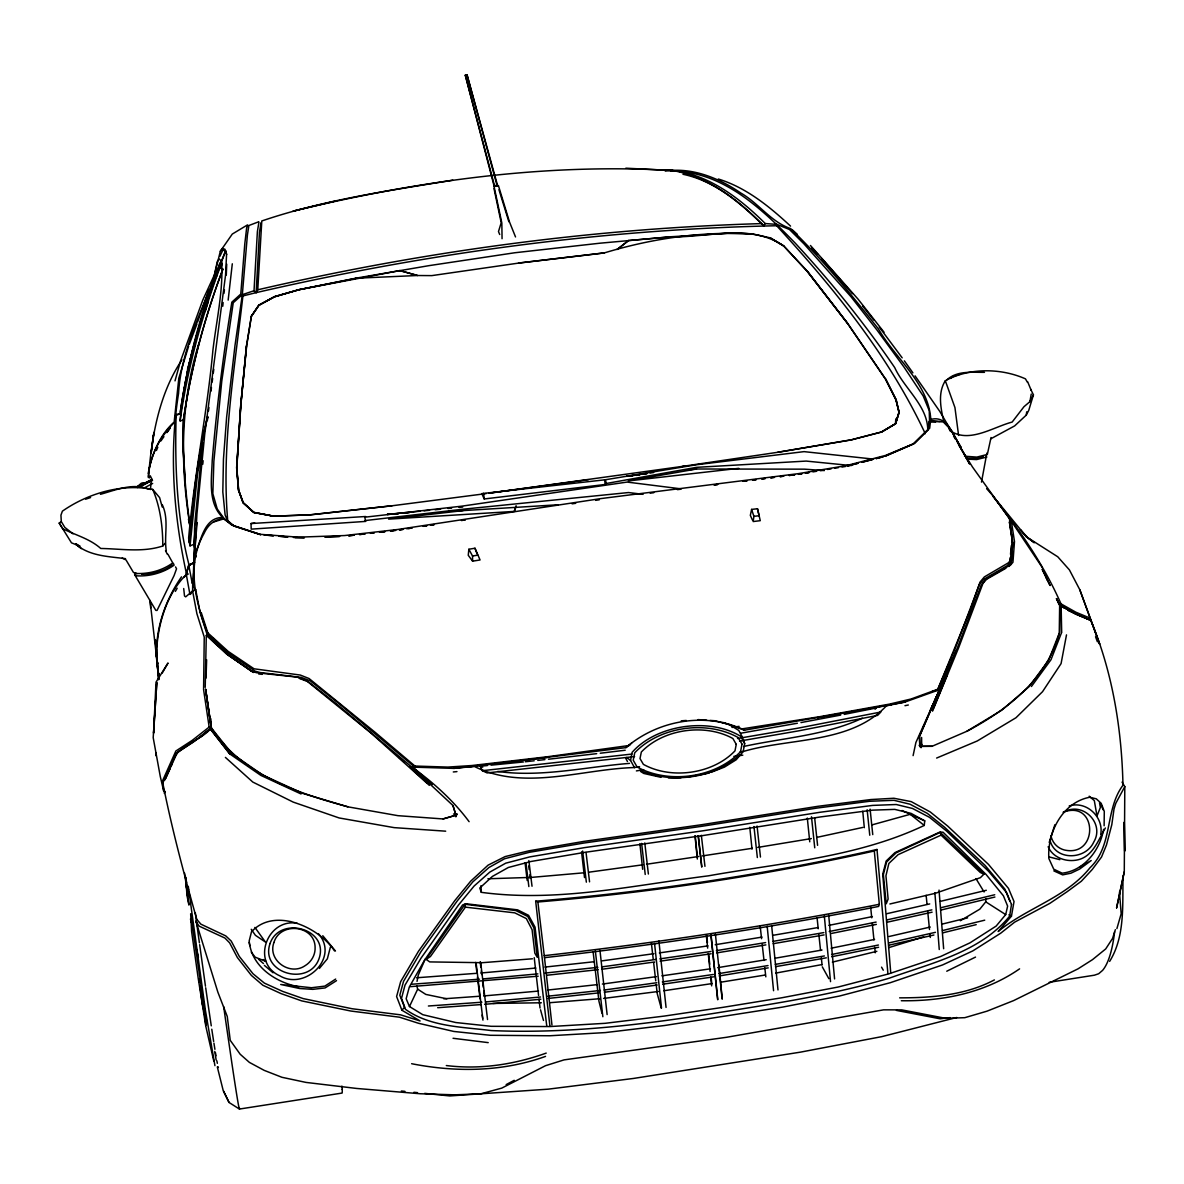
<?xml version="1.0" encoding="UTF-8"?>
<svg xmlns="http://www.w3.org/2000/svg" width="1184" height="1184" viewBox="0 0 1184 1184"><rect width="100%" height="100%" fill="white"/><g stroke="black" fill="none" stroke-linecap="round" stroke-linejoin="round"><path stroke-width="1.5" d="M185.784 877.966L186.968 895.459L188.907 905.109M199.119 342.635C180.294 402.086 180.042 464.853 189.988 525.859C185.34 490.857 182.321 455.322 183.402 419.95C190.92 368.313 204.506 317.667 222.992 268.886C204.477 317.667 191.053 368.328 183.461 419.95L180.101 420.912C185.34 362.274 204.58 305.694 225.641 250.978L222.844 250.076L219.898 256.321M417.345 766.699L411.854 767.158L452.969 805.549L455.914 815.199L443.068 818.943L397.928 815.672L347.889 806.837L302.912 793.458L262.907 775.15L231.916 753.646L211.344 727.908L209.168 727.08L203.589 689.65L204.24 637.066L196.899 613.712L192.607 590.994L192.726 581.492L192.43 583.372M1005.852 568.29L985.488 579.908L981.122 585.148L956.746 649.572L919.465 736.374L919.835 746.29L921.152 747.696L919.258 745.224L919.79 746.349L932.104 746.275L966.766 731.327L1001.753 710.222L1029.133 686.646L1048.698 660.11L1059.251 633.188L1059.65 605.157L1056.483 598.63L1059.813 605.142L1075.412 614.052L1089.324 619.735L1068.323 610.559M1122.047 782.121L1124.8 786.605L1124.282 871.764L1116.601 907.891L1124.282 871.764M884.951 456.299L913.278 443.926L927.768 429.748C927.501 405.712 904.117 388.337 894.704 367.573C864.764 323.691 831.405 282.177 795.308 243.223C764.006 211.092 727.716 175.942 680.815 171.458M205.217 687.342L206.297 635.364L214.26 638.827M225.522 250.904C204.758 303.045 188.078 357.006 180.249 412.698L180.708 408.998C188.374 358.249 201.828 308.402 221.142 260.835L219.188 259.074L217.323 261.383L212.099 285.27L213.697 279.439C199.223 316.306 180.826 353.365 178.562 393.458C168.898 452.954 173.619 514.537 186.362 573.322L187.827 573.84L183.757 577.526M183.505 419.98L182.913 445.894L185.252 480.334M206.031 678.151L206.638 659.784M211.966 638.99L207.511 635.749L228.408 655.092L253.568 672.482L228.29 655.033L207.526 635.808L200.052 612.32L195.671 589.543L192.933 586.45L194.028 556.983L197.166 522.618M239.479 1107.958L239.434 1109.053L341.984 1093.084A174.862 3.493 82 0 0 342.206 1089.384M226.277 275.117L226.721 264.18M192.933 586.45L193.614 573.337M925.281 433.699C888.992 356.192 834.246 288.511 776.674 225.744C601.516 229.37 426.758 253.243 256.144 292.64L254.027 290.731L257.387 231.576L258.956 222.015M227.772 521.404C221.245 446.146 234.388 370.651 242.912 295.941L256.144 292.64L259.444 232.493L260.983 222.725M256.144 292.64L257.772 289.799L261.797 220.964C323.587 199.904 388.633 190.713 452.821 180.146M196.218 556.82L194.842 553.801L196.944 513.915L204.714 434.35L225.537 275.25L226.573 254.456L224.99 249.247L222.429 248.522L220.313 251.26L214.6 274.422L202.878 299.878L180.456 361.268L175.01 380.863M960.357 920.738L979.849 909.134L985.739 901.838L985.917 898.597M193.821 569.918L194.664 525.267L202.582 442.757L197.476 474.429L190.032 545.883L193.88 544.285L194.827 533.481M851.414 439.871L881.606 432.012L895.459 423.754L895.785 418.87M455.988 815.228L455.87 816.827L457.068 813.837L455.988 815.228L452.969 805.549M166.263 550.841C163.91 535.434 169.238 519.524 162.238 504.621M1008.99 566.5L1011.136 564.013L1012.66 543.308L1009.434 522.055L1011.358 521.182L1042.112 567.299M156.392 656.484C156.954 627.15 165.36 595.582 186.288 574.462L187.975 574.166M158.686 679.764L159.174 673.415L159.026 676.212C151.33 641.639 161.572 605.498 181.507 576.83M1011.136 564.013L1012.734 543.234L1009.434 522.055M195.612 524.482L195.937 520.871M190.032 545.883L189.277 542.183C192.962 499.988 197.343 457.527 207.614 416.354M189.544 542.982C193.347 500.714 197.195 458.06 207.822 416.872L207.407 420.32M222.784 306.212L223.11 302.556M186.894 376.912L187.694 368.372L194.531 344.781M228.157 300.114L232.301 263.795M260.702 534.62L233.825 525.918L227.269 520.176L225.123 514.951L222.814 491.952L223.45 459.185L226.647 416.946L234.965 345.698L242.32 294.683L247.397 235.098L248.862 225.522L258.438 221.882M777.696 452.303L851.222 439.812L881.503 431.982L895.681 423.739L899.13 412.298L895.874 399.778L885.528 378.969L847.566 323.321L807.34 271.24L783.69 245.961L770.133 237.836L751.692 233.751L727.154 233.366L671.461 236.711L599.888 243.208L514.7 252.769L428.919 265.66L356.014 278.166L298.886 289.71L274.481 296.592L258.867 305.132L251.363 316.276L246.45 345.891L240.855 405.165L236.711 467.724L238.443 490.191L243.12 502.8L253.702 512.494L273.563 516.165L309.853 514.907L391.993 505.775M1010.189 557.797L1009.686 563.007L1007.451 565.508L983.771 579.361L979.257 584.704L954.748 649.602L937.314 690.464L904.961 702.053L886.461 705.768C850.882 743.907 789.994 737.795 743.744 751.352L740.178 751.81M1010.514 554.304L1011.328 545.602M246.45 345.891L240.737 405.18L236.608 467.71L238.709 490.146L243.06 502.771L253.938 512.435L273.578 516.194L309.971 514.803L391.845 505.805L486.239 493.58M202.775 464.261L203.13 460.709M639.567 766.655L634.136 767.558C581.966 769.038 523.92 791.326 474.251 766.403L453.842 768.386L414.829 767.188L414.933 766.048L375.165 732.348L309.083 678.536L300.307 675.058L254.042 668.797L228.083 651.318L207.067 632.182C195.286 601.087 186.376 564.294 203.959 533.629C207.762 525.222 214.112 519.288 223.643 518.636L233.707 525.933L260.524 534.694M468.849 549.258L468.257 555.296L472.594 561.157L480.068 559.973L474.962 548.222L468.849 549.258L472.534 555.992L472.594 561.157M924.245 825.44L924.748 820.882L911.058 813.364L894.764 809.382L872.564 810.152L820.482 816.93L703.858 835.416L585.014 852.317L531.009 861.478L508.35 867.487L492.44 876.397L479.786 888.03L481.311 892.336C557.353 902.608 633.203 885.336 708.432 875.834C781.055 862.81 856.742 857.482 924.245 825.44L910.244 814.296L902.104 810.522M957.382 442.239L969.666 464.039L951.063 430.014L943.322 421.978L930.535 420.868L929.692 428.223L914.566 443.364L885.499 455.426L846.22 465.652L798.342 473.644L601.132 498.553L397.854 529.47L344.603 535.553L298.294 537.166L260.036 534.31L231.605 524.941L223.643 518.636M208.473 411.085L208.932 407.474M210.989 391.164L211.462 387.523M212.158 382.062L212.632 378.421M213.327 372.96L213.786 369.319M148.503 476.619C151.759 436.452 159.026 393.991 181.951 359.847M223.939 293.425L224.442 289.754M990.771 438.82L1014.629 425.914L1026.247 415.125L1026.72 411.825M206.667 1020.268L205.912 1025.492L203.737 1007.51M751.603 509.401L753.912 516.342L753.142 521.552L760.276 520.679L757.494 508.75L751.603 509.401L750.33 515.38L752.432 520.013M1124.8 786.605L1115.802 803.3L1114.026 808.953L1111.791 824.774L1106.463 845.021L1101.52 857.038L1092.358 869.352L1081.377 881.207L1067.184 891.67L1049.868 903.348L1014.658 922.144L1000.761 933.155L972.804 950.9L942.538 964.96L890.19 982.735L839.338 996.084L782.535 1007.11L664.757 1025.492L605.394 1032.581L549.805 1035.763L490.265 1035.29L453.812 1031.456L418.529 1023.287L399.467 1017.189L350.923 1011.047L301.787 1000.909L281.156 993.642L262.863 985.251L251.393 975.438L237.407 957.59L229.637 942.864L224.901 938.039L199.178 926.14L195.982 921.581L196.825 919.45C184.053 874.399 171.902 828.963 162.8 783.038L176.505 753.172L200.584 736.833L211.344 727.908L210.826 718.718M1103.577 829.318C1100.217 849.994 1083.982 870.876 1062.122 873.17L1053.745 869.174L1048.861 858.533C1046.996 832.707 1062.581 802.352 1089.68 797.261L1096.295 798.83L1101.209 803.344L1104.287 811.395L1104.124 825.766M751.751 233.884C701.786 231.206 652.147 238.443 604.358 252.902L518.548 263.1L431.775 275.62L417.582 275.517L399.792 270.588L298.93 289.71L274.54 296.799L258.882 305.265L251.348 316.32L246.672 345.876L240.737 405.18L236.83 467.65L238.546 490.161L243.282 502.726L253.909 512.406L273.652 516.15M180.101 420.912C187.694 366.744 202.612 313.893 221.734 262.715C223.154 291.96 216.317 321.278 212.898 350.301C207.111 413.246 194.191 475.169 188.626 538.143L189.277 542.183M150.368 489.569L151.626 478.588L150.264 475.82L149.362 477.981M930.535 420.868L929.248 421.948L927.886 429.733L913.53 443.956L884.803 456.328M1056.468 598.63L1059.65 605.157L1076.937 614.407L1090.775 620.312C1112.62 672.423 1121.707 728.959 1122.98 785.214C1104.554 809.915 1113.345 845.613 1089.99 867.768C1066 897.724 1026.883 907.743 998.156 931.527L1011.447 916.194L1014.022 901.542L1008.472 888.385L988.448 864.364L947.674 826.062L930.284 811.987L911.206 801.612L893.861 798.253L870.921 799.54L817.907 806.304L701.801 824.686L583.579 841.439L528.804 850.837L505.154 856.565L488.074 865.164L470.64 881.222L454.848 900.55L418.44 951.329L400.666 981.64L396.596 996.528L401.924 1010.248L420.098 1020.963L400.651 1014.851L352.077 1008.738L303.163 998.586L282.68 991.408L264.417 983.134L252.991 973.736L239.301 956.42L231.22 941.073L225.789 935.922L200.91 924.186L196.825 919.45M950.234 430.68C968.852 443.793 993.258 427.01 1012.157 422.066L1023.968 406.719L1029.902 401.657L1031.249 394.05M743.33 739.364L744.677 743.626L743.167 751.662L736.182 759.773L724.475 767.099L710.859 772.397M937.314 690.464L970.51 609.331L979.967 582.188L984.348 576.919L1008.235 562.903L1010.322 560.594L1012.409 539.608L1009.375 518.474L972.464 466.97L958.833 445.14M1066.503 634.876L1061.071 663.617L1042.542 691.678L1015.976 717.741L977.259 740.977L936.633 758.056M213.83 1061.204L205.779 1026.143L198.202 978.265L191.616 931.616L190.654 913.752L206.12 1020.771L202.124 1003.114M417.034 981.358L418.233 975.172L425.145 959.188M634.55 767.72L630.554 760.468L632.123 752.328C656.469 724.638 709.334 717.119 740.696 736.33L744.677 743.626M216.672 275.872L217.308 272.69M776.674 225.744L776.941 224.398L765.249 223.554C737.306 195.686 701.89 169.268 660.583 169.889M214.926 1065.659L205.468 1010.662L188.996 891.7M216.613 275.99L217.279 272.734M913.101 755.629L915.883 742.516L939.637 689.665L932.444 691.204M981.492 482.11L986.39 455.633M991.038 437.518L987.338 454.434L976.874 457.098L964.516 456.21M148.192 473.482C151.715 454.523 159.633 435.031 174.166 422.022L178.828 378.184L188.626 346.172M546.786 1026.306L535.05 927.161L528.567 915.321L517.6 909.86L465.919 903.732L462.589 904.976L424.612 960.091L409.294 987.071L406.156 998.719L409.472 1006.548L422.792 1014.688L455.781 1022.532L491.094 1026.306L549.968 1026.558L605.142 1023.316L664.283 1016.079L723.202 1007.303L781.484 997.831L838.168 987.027L888.696 973.884L940.555 956.539L969.948 942.864L996.144 926.08L1005.704 914.596L1007.628 906.1L1003.41 895.8L985.917 874.28L943.1 832.263L939.992 831.997L894.971 852.598L886.209 860.975L882.731 874.192L890.738 972.819M927.768 429.748L929.544 421.948L929.248 410.685L923.209 396.018L904.073 367.188L876.989 330.04L851.118 296.888L803.951 243.845L789.462 229.489L776.941 224.398M247.93 225.286L246.672 227.683L244.777 243.993L240.766 294.061L231.842 302.157C223.243 354.712 216.642 407.622 212.217 460.709C211.581 480.023 207.407 504.695 224.19 518.725L233.825 525.918M216.835 274.126L219.765 266.666M217.619 271.092L219.44 264.091L221.156 261.723M330.454 946.904L327.361 958.803L319.399 968.423M190.92 358.441L194.605 345.136L190.787 358.441M186.362 573.322L188.863 564.324C176.52 515.78 174.832 465.223 176.12 415.362L180.131 413.764M216.731 274.037L218.315 268.354L219.884 266.652M216.702 274.096L218.3 268.442L219.884 266.711M190.95 358.412L194.724 345.166M1030.702 389.284L1033.44 394.849L1028.763 410.345L1026.247 415.125M205.113 311.57L207.822 302.793M887.896 973.559L877.004 849.476L874.31 850.985L879.327 904.295L878.676 906.426C768.046 928.093 656.498 945.01 544.492 957.664L537.876 901.986L535.671 901.202L549.924 1026.114M895.459 423.754L899.115 412.328L896.199 399.763L885.38 378.939L847.522 323.336L807.34 271.24M1049.202 842.416L1054.87 824.73M1115.358 929.662L1112.531 938.468L1105.693 948.946L1092.477 959.662L1078.091 968.808L1013.652 1000.584L987.012 1011.166L964.797 1017.678L945.661 1018.329L901.749 1009.878L883.56 1009.848L726.562 1037.288L564.043 1059.887L545.498 1065.704L501.779 1088.111L480.926 1093.794L454.745 1094.83L420.216 1093.75L356.754 1088.466L306.005 1082.413L281.94 1077.292L264.224 1070.38L249.38 1062.388L240.189 1054.248L230.244 1040.336L227.254 1016.449L217.841 992.103L195.982 921.581M516.106 505.76L514.256 511.414L388.618 519.125L463.107 510.6L558.123 504.769M197.536 322.107L208.991 289.621M1105.368 827.986C1097.598 841.114 1092.181 859.066 1073.755 860.457C1063.587 861.33 1052.191 856.491 1048.151 846.708M1116.897 928.611L1121.174 913.752L1119.457 891.937M514.256 511.414L516.046 506.604M189.262 344.455L196.973 323.78M220.372 268.502L222.311 263.381M1061.19 605.675L1061.471 632.863L1050.963 659.769L1031.412 686.498M164.324 793.428L165.109 791.445L163.792 791.519L160.299 776.6L153.195 737.647L156.836 682.413L153.58 733.162L156.007 682.176L168.024 663.01L162.267 673M1059.28 633.248C1046.819 679.172 1007.066 710.03 966.766 731.327M194.842 553.801C201.354 541.044 203.574 517.867 222.148 517.452M947.437 674.421L932.888 709.704M932.518 711.17L958.64 647.752L982.972 583.372L987.338 578.103L1010.796 564.768L1012.942 562.267L1014.496 541.547L1011.358 521.182M956.746 649.572L919.48 736.404L919.79 746.349L932.104 746.29M156.436 450.482L157.812 447.241M930.091 711.184L938.601 691.87M165.582 778.658L170.022 768.756M171.502 765.456C175.114 744.588 199.548 742.546 211.344 727.908L205.646 689.206M929.928 711.229L939.519 689.754M1027.401 382.24L1025.448 378.85C1000.806 367.943 969.237 367.662 945.32 380.73C937.743 392.718 940.629 407.548 943.559 420.557M164.724 780.152L177.437 752.24L193.347 742.072L211.196 727.938L205.602 689.28L211.344 727.908C241.24 774.44 297.11 792.969 347.874 806.792M409.472 1006.548L417.656 989.158L416.842 986.02M1029.902 401.657L1033.44 394.849M175.35 591.378L177.186 588.226M190.742 593.998L192.607 590.994L195.671 589.543M682.976 174.27C715.18 180.989 740.932 203.53 763.784 225.907L765.249 223.554M1109.66 961.364C1125.288 936.159 1122.373 904.546 1123.039 876.027M251.348 316.32L258.882 305.265L274.54 296.799L298.93 289.71L356.029 278.329M220.313 251.26L232.286 234.062L247.293 225.019M160.891 440.951L163.925 436.659M166.944 432.367L169.978 428.075M166.9 432.648L169.934 428.356M426.151 959.38L465.046 904.295L515.884 910.57L527.783 916.49L533.88 927.856L537.255 957.294L534.828 953.135L532.09 929.721L526.318 918.562L514.759 912.849L465.401 907.151L430.428 956.509L426.151 959.38L429.718 961.911L482.302 962.696L532.43 958.788M740.178 754.43C714.87 778.51 671.476 784.119 639.76 770.325M665.26 171.132C691.974 166.988 719.014 178.103 740.725 192.977C758.752 203.248 770.784 221.896 790.601 228.586C822.569 259.533 850.956 293.987 878.41 328.915C895.311 358.486 928.641 383.572 930.787 419.462L929.366 421.193L940.052 421.519M401.924 1010.248L404.528 1007.199L399.807 995.256L403.537 981.358L421.119 951.448L457.246 900.92L472.845 881.843L488.962 867.502L504.562 858.755L529.455 852.288L583.949 843.023L701.49 826.343L816.901 808.08L869.574 801.272L893.994 800.31L910.008 804.217L927.338 813.378L944.58 827.231L985.073 865.4L1004.861 889.095L1009.952 901.394M162.223 507.018L159.618 497.62L152.721 489.406C121.863 483.279 87.823 493.388 62.397 511.162L60.946 515.144L61.287 521.567L59.2 523.106L62.782 528.745C75.628 535.198 89.703 538.661 100.758 548.473C121.375 548.799 142.805 552.632 162.785 545.987L165.183 543.234M993.228 496.777C1019.72 529.722 1043.962 565.02 1060.997 603.855L1059.813 605.142L1057.904 602.005M875.08 709.231L877.418 706.804M192.607 590.994L185.696 596.854L184.512 595.996L183.698 588.522M983.978 874.118L980.322 872.504L941.073 835.134L898.094 854.656L888.873 863.432L885.943 875.775L888.118 899.026L886.254 903.792L883.368 874.606L886.609 861.937L896.096 852.865L940.288 832.382L983.978 874.118L980.382 877.684L935.493 893.254L889.894 903.984M873.644 459.126L804.069 451.637L696.784 464.72L605.364 479.757L481.77 493.624L484.241 498.967L605.231 484.478L606.312 483.486L696.503 467.34L806.186 461.079L851.4 465.578M919.835 746.29L921.966 744.396M137.625 487.571L137.137 486.816L141.281 483.235L143.338 482.687M364.761 517.201L365.56 516.52L251.008 523.55L251.215 529.144L365.708 521.404L364.761 517.201L462.056 506.13L627.106 482.08L679.542 488.666M200.584 736.833L210.19 728.722L229.8 753.942L260.894 775.431L301.062 793.976M209.168 727.08L192.282 740.326L175.854 751.011L162.43 781.1L163.792 791.519M174.048 422.836C159.722 436.926 149.302 457.261 148.296 477.537M468.908 766.951L625.936 747.622L631.634 743.123M254.027 290.731L242.32 294.683L233.248 302.734L221.763 381.263L213.86 461.405L212.854 493.698L217.22 508.928L224.19 518.725L213.431 522.055M628.615 240.5L617.101 249.498L628.541 240.544L671.402 236.785M139.949 487.038L152.026 479.979M625.936 747.622C657.89 720.05 706.034 711.569 744.544 730.173L891.286 704.82M172.272 564.872C163.644 571.724 152.484 574.018 141.695 574.27M950.397 378.421L953.164 376.453M947.037 379.724C957.16 370.518 971.842 372.442 984.466 372.338M194.487 562.326L188.789 565.464L186.288 574.462L189.958 594.501M335.679 979.064L324.816 986.124L311.496 987.737L280.712 984.481L299.656 988.522L312.842 989.35L325.082 987.93L336.508 980.663M862.292 718.214C825.263 735.53 783.112 737.854 743.596 746.482M194.531 562.178L190.313 564.798L188.863 564.324M881.503 431.982L895.489 423.709L898.908 412.313L896.036 399.748L885.632 378.924M194.487 562.119L188.789 565.464L192.222 583.268M1079.32 867.369L1091.204 860.531L1079.601 869.071L1071.002 873.17L1062.655 874.887L1053.79 870.862M1019.587 968.852C984.97 992.858 942.864 1001.353 901.32 1000.732M144.907 487.571L152.662 483.427M506.16 1084.603L514.226 1080.311M136.752 487.157L152.336 479.476M137.137 486.816L152.026 479.505M946.756 971.22L975.527 957.086M142.598 485.188L152.544 480.393M180.131 413.66L176.224 414.548M986.864 457.024L976.548 459.584L968.69 459.2M994.397 979.908C965.241 995.33 932.015 997.846 899.648 997.846M495.8 185.385L493.965 186.066L501.838 223.036L502.06 238.709M937.521 689.325L911.103 698.989L889.495 704.11L819.609 716.705L741.909 728.9M85.633 499.204L90.576 497.561M100.433 494.305C115.825 490.058 132.771 482.613 148.488 489.184M954.733 375.95L959.454 374.44M876.856 951.314L832.367 962.133M888.977 947.57L923.594 936.884M1069.196 805.978C1086.276 800.502 1103.902 816.901 1100.735 834.409M546.224 1053.094C514.241 1064.534 480.186 1069.759 446.324 1065.541M443.082 818.928L455.914 815.199L453.516 813.956M1064.268 811.898C1082.946 801.302 1104.894 823.472 1093.809 841.957C1085.565 860.413 1054.441 860.99 1049.853 839.619M871.616 824.996L910.244 814.296L924.748 820.882M545.528 1056.394C502.549 1071.875 456.106 1072.467 411.632 1063.706M858.193 463.21L847.492 465.978L858.104 463.225M872.475 459.525L861.76 462.293L872.342 459.54M883.175 456.758L876.042 458.608L883.012 456.787M1063.114 812.239C1097.79 799.156 1098.811 857.852 1064.357 849.979A20.202 19.166 -46.2 0 1 1050.933 835.682M956.776 1017.485L881.828 1036.636L800.443 1052.147L633.514 1078.446L548.236 1089.162L449.831 1095.94L424.701 1093.38M935.449 932.326L889.243 942.834M942.494 930.58L984.733 920.175M930.269 927.028L889.08 936.5M942.716 923.964L967.624 917.852M933.91 935.02L889.406 945.084M942.716 932.859L976.208 924.645M929.706 903.925L886.89 913.678M940.318 901.364L986.316 890.279M931.897 909.874L886.934 919.909M940.88 907.714L994.738 894.749M932.104 912.168L887.171 922.218M941.088 910.008L994.915 897.028M335.93 200.94L293.04 211.152C416.931 181.034 545.084 162.904 672.734 170.555C708.876 176.934 738.786 200.259 763.784 225.907M257.772 289.799C422.94 251.437 592.089 228.512 761.638 223.598M983.401 456.698L975.572 458.445L966.203 458.075M877.004 849.476C764.686 874.665 650.386 891.804 535.671 901.202M874.31 850.985C763.576 875.701 650.934 892.588 537.876 901.986M709.157 773.063L686.35 777.311M816.664 837.414L862.84 827.424M904.976 705.679L908.32 704.998M824.375 955.947L775.298 964.383M831.582 954.496L878.424 945.024M817.981 927.56L772.871 935.33M828.859 925.37L872.386 916.594M823.842 932.592L772.915 941.398M829.244 931.512L876.116 922.084M824.094 934.916L773.182 943.692M831.301 933.466L876.352 924.393M822.022 950.027L775.18 958.211M831.094 948.206L874.576 939.43M826.328 957.826L775.505 966.677M831.73 956.731L878.602 947.259M840.655 715.092L800.976 722.58M844.236 714.381L876.352 707.958M879.327 904.295C768.401 926.021 656.543 942.982 544.211 955.666M797.365 723.246L741.036 733.162M775.757 973.085L821.637 964.649M817.641 717.77L904.961 702.053M824.375 470.581L804.498 469.16L696.518 468.997L628.245 480.956L738.772 468.346M851.533 439.871L777.474 452.332L682.176 466.437M801.997 473.718L798.356 474.325L801.76 473.718M805.638 473.112L809.279 472.505M812.905 471.898L816.546 471.291M820.186 470.684L823.827 470.078M827.468 469.471L831.094 468.864M834.735 468.257L838.376 467.65M842.016 467.044L845.642 466.437M805.268 473.141L808.79 472.564M757.716 847.418L811.336 838.568M717.652 967.668L766.196 959.691M719.102 975.971L768.224 967.876M636.385 770.917L643.652 769.718M715.225 944.728L762.052 937.092M716.379 950.634L765.619 942.582M716.631 952.898L765.885 944.891M718.806 973.603L768.016 965.567M720.938 982.172L765.175 975.024M472.534 555.992L477.907 555.133M1049.172 982.306L1094.445 975.187L1098.678 973.736L1102.556 970.406A171.443 41.766 80.4 0 0 1114.618 931.823M408.524 528.538L412.165 527.99L406.734 528.774M731.993 727.435L739.097 726.354M702.304 855.928L752.358 848.277M737.543 738.505L797.764 728.204L880.866 712.013L877.581 715.402L798.475 730.883L739.541 741.095M251.008 523.55L254.752 522.988M572.109 503.836L575.72 503.304M595.626 500.329L599.282 499.811M646.582 864.246L698.723 856.476M663.78 990.756L712.072 983.578M656.883 982.72L604.092 990.046M662.344 981.921L713.345 974.462M634.58 756.576L487.112 772.93L482.362 770.695L480.201 766.24L487.408 765.53M653.953 953.682L601.576 960.934M659.37 952.913L708.017 945.868M656.188 959.41L601.502 966.928M659.828 958.877L710.903 951.492M654.619 961.985L601.783 969.267M660.095 961.186L711.155 953.756M656.513 976.622L602.39 984.067M661.9 975.838L710.459 968.808M657.209 984.999L604.432 992.266M662.67 984.215L713.641 976.83M631.916 754.06L482.362 770.695M588.374 479.698L489.895 493.062L686.631 465.815M632.36 475.731L626.854 476.308L646.494 473.526M650.075 473.023L653.642 472.52M629.755 745.402L547.94 756.68L471.839 765.53L447.878 767.084L414.933 766.048M588.626 872.223L642.986 864.779M733.858 756.354L742.812 755.17M488.933 493.195L492.603 492.722M650.164 493.18L653.805 492.692M677.426 489.643L681.081 489.17M603.618 998.423L658.334 991.482M465.282 75.169L467.073 74.947L497.709 186.036L494.675 186.421L465.282 75.169L494.261 186.702M626.854 476.308L639.582 474.695M643.208 474.236L646.849 473.778M743.3 481.266L746.971 480.793M765.323 478.484L761.652 478.958L765.234 478.469M770.828 477.803L774.499 477.33M789.18 475.48L794.686 474.799M743.241 481.252L746.897 480.793M770.74 477.788L774.41 477.315M789.077 475.465L794.568 474.769M753.912 516.342L759.062 515.721M596.692 753.66L548.518 759.225M600.258 753.231L625.196 750.227M518.562 263.04L604.358 252.902M629.503 763.384C585.843 766.862 541.488 777.577 497.665 771.435M374.011 532.874L370.37 533.303L374.011 532.904M384.904 531.631L379.457 532.252L384.889 531.66M393.991 530.58L390.35 530.994L395.767 530.417M453.842 768.386L549.065 757.301M950.323 1017.618L940.155 1018.802L896.421 1010.396M525.267 761.756L534.206 760.779M537.788 760.394L544.936 759.61M535.819 968.053L480.852 973.011M544.951 967.076L594.279 961.719M537.876 973.87L483.146 978.902M545.143 973.07L597.861 967.328M538.187 976.193L410.271 986.672M547.274 975.202L598.142 969.666M538.528 991.067L483.842 995.936M547.659 990.061L596.914 984.659M540.511 997.002L485.603 1001.945M547.778 996.203L600.451 990.446M540.851 999.252L484.67 1004.328M548.118 998.452L598.986 992.858M636.015 475.346L639.686 474.962M685.521 470.152L696.518 468.997M364.835 520.605L462.322 509.283L628.541 492.544L643.119 494.335M491.02 765.16L523.476 761.963M398.061 513.856L387.227 514.404L420.35 511.177M424.035 510.822L429.555 510.274M435.076 509.742L440.596 509.209M447.952 508.484L451.637 508.128M458.992 507.418L462.678 507.048M453.294 771.953L456.95 771.613M585.014 872.712L531.453 877.388L487.897 878.765M680.992 777.74L668.338 777.888M550.323 1002.656L599.933 998.719M411.751 984.244L479.49 979.168M416.561 977.777L477.167 973.278M387.227 514.404L398.164 513.604M403.626 513.205L409.102 512.82M681.244 720.819L686.291 720.464M443.793 998.793L480.201 996.203M437.666 1007.702L481.059 1004.58M428.401 1006L481.903 1002.212M671.506 236.859C708.091 237.614 750.996 223.258 783.69 245.961M448.647 511.325L463.107 510.6M356.103 278.225L417.626 275.502L399.718 270.574M930.787 419.462C947.866 414.666 953.549 436.689 960.92 447.123L939.756 411.366L915.054 375.846M304.406 537.699L293.395 537.447M324.697 536.959L339.468 536.411M304.036 537.728L295.082 537.61M325.378 536.944L339.616 536.426M297.317 923.298C267.155 917.837 250.668 962.858 279.824 975.838C305.206 990.816 339.616 957.693 318.526 933.806M492.825 1003.455L541.34 1002.774M929.248 421.948L935.656 422.096M672.734 170.555L625.848 168.187M670.603 170.97L674.007 171.132M698.086 719.606L706.626 720.183M710.03 720.42L715.151 720.76L729.152 724.578L738.742 730.395L742.871 737.958M445.687 831.183L394.139 827.631L339.127 817.952L293.203 802.101L252.814 782.076L225.404 757.405M660.983 777.326L643.785 773.448L640.707 771.539M264.18 535.005L273.312 535.775M278.788 536.234L287.919 536.988L278.788 536.189M264.313 534.931L273.356 535.716M401.346 1090.997L404.943 1091.367M413.926 1092.284L417.508 1092.64M125.534 558.656C108.573 556.465 89.451 556.11 75.924 544.314L81.341 548.636M258.704 673.977L262.241 674.362M453.058 1038.279L488.208 1042.63M446.856 998.793L425.811 994.412L417.656 989.158M1049.468 857.009L1059.843 859.673M298.99 986.834C275.665 982.513 251.245 966.44 249.188 940.895L251.496 931.808C274.333 906.722 318.614 926.909 334.524 950.87M722.817 722.418L744.544 730.173M718.318 179.006C746.216 187.56 769.452 206.564 790.542 226.114M299.345 678.417L308.373 681.836L335.723 703.237L411.988 767.247C432.574 781.692 453.753 800.858 469.101 821.681M122.174 558.093L126.022 559.943L133.333 572.257L135.124 573.426C148.326 574.24 162.001 570.747 172.746 562.918L167.936 554.26M479.727 765.752L482.717 767.202M1008.872 914.862L1011.447 916.194M136.826 573.678L135.154 572.671M75.924 543.782L80.009 546.224L71.484 542.834L59.2 523.106M770.118 237.703L783.704 245.917L807.118 271.284L847.522 323.336M1060.997 603.855L1075.871 612.202L1090.227 618.181L1099.64 644.155L1079.823 589.78L1069.418 569.904L1057.756 556.776L1026.469 536.855L1020.282 529.707L1028.038 537.936L1034.357 542.746L1026.469 536.855L996.884 500.817M1069.744 610.87L1061.19 605.557L1061.471 632.863M1059.65 605.157L1063.987 607.866M217.308 1066.947L223.154 1090.346L229.045 1102.467L239.434 1109.053L238.576 1105.59A176.046 1.85 82.2 0 1 231.916 1063.454L225.374 1018.61A175.04 1.835 82.2 0 1 223.672 1006.607M985.739 901.838L1005.704 914.596M263.292 959.543L265.956 961.423L255.211 957.19L251.26 952.114M626.721 757.449L630.554 760.468M73.008 533.836L64.765 527.339L61.287 521.567M414.829 767.188L337.751 702.556L310.208 680.83L301.047 677.352L260.125 672.542L254.9 671.062L229.163 653.627L208.34 634.432L201.236 612.542M264.402 965.389L273.075 972.76M1089.191 796.196L1094.312 800.621L1097.006 815.998L1100.365 807.444L1099.507 802.737M398.978 757.375L404.218 761.963M258.512 959.218L263.484 963.569M414.859 768.801L432.204 784.592M792.081 229.578L797.394 234.432M206.297 635.364L226.336 653.864L251.541 671.239L256.691 672.764L297.302 677.144L306.33 680.578L371.243 733.266L429.363 785.362M409.457 766.536L426.862 782.935M811.588 248.196L818.026 254.471M810.448 245.488L858.06 299.138L884.048 332.23M821.711 258.512L852.48 293.706M986.627 488.666L993.672 496.584L1009.375 518.474M322.773 935.73L335.457 951.018M862.633 305.96L873.762 320.05M879.312 327.154L902.193 357.849M210.204 728.841L229.8 753.942M904.339 360.839L912.908 372.842M251.245 929.292L255.389 935.286L265.408 942.02L254.9 927.412M975.956 878.602L984.096 891.966M948.724 428.386L950.648 431.464M953.534 436.082L955.458 439.16M881.562 967.15L883.264 970.199M822.288 966.825L828.874 978.68M625.818 758.47L627.461 761.504M175.528 566.899L176.549 568.779L174.078 575.587L157.058 610.411L155.859 610.426L134.591 574.58L136.486 575.824C149.746 576.608 163.229 572.819 174.092 565.168L173.382 563.421M1027.653 381.781L1031.131 390.172M1046.064 577.378L1050.104 585.547L1042.186 569.238L1047.722 580.678M165.523 550.634L167.299 554.23M223.51 1091.174L229.045 1102.467M152.721 489.406C160.284 507.018 162.8 526.806 162.785 545.987M242.32 294.683L242.912 295.941M986.805 453.146L987.338 454.434M1101.016 804.706L1103.088 809.797M515.528 236.948L509.52 222.03L498.39 185.503M499.692 234.506L498.494 231.516L501.202 222.74L494.024 188.656M474.962 548.222L477.048 553.772M1079.823 589.78L1090.227 618.181M1095.54 636.711L1097.405 641.802M156.821 660.42L157.96 663.706M498.967 189.766L508.868 221.734M198.438 957.368L196.248 948.547M225.641 250.978L226.677 254.471M940.288 832.382L941.073 835.134M540.526 1009.819L543.486 1020.445M497.28 186.302L467.073 74.947M661.249 1008.22L657.224 993.568L656.173 984.466M945.32 380.73L954.94 407.562L958.596 435.446M605.364 479.757L606.312 483.486M601.99 1013.297L598.941 1001.235L593.14 952.04M757.494 508.75L758.811 514.463M249.143 942.405L249.854 945.646M188.448 519.14L189.899 525.859M193.88 544.285L194.65 547.881M190.491 918.932L191.186 922.514M216.879 1060.834L217.353 1063.306M186.154 885.573L188.33 897.058M187.99 898.641L188.922 904.221M214.778 1051.407L216.139 1059.932M213.668 1041.506L212.276 1032.478A132.016 1.968 82.2 0 1 211.773 1029.222M205.69 987.782L207.304 999.03A132.016 1.968 82.2 0 0 211.27 1025.832M205.468 986.183L199.652 944.699M482.169 1014.984L482.643 1018.462M185.829 877.196L186.539 882.613M604.595 479.668L605.231 484.478M184.615 873.156L187.753 896.821M188.3 886.402L188.774 890.042M465.046 904.295L465.401 907.151M480.645 962.326L487.542 1019.528M528.848 860.576L532.03 886.254M199.119 978.872L199.548 982.394M199.992 985.902L200.629 991.171M201.073 994.693L201.931 1001.723M525.948 862.722L528.848 886.564M525.06 862.81L527.206 880.482M480.171 961.808L480.837 967.254M481.281 970.895L481.725 974.521M482.613 981.802L483.279 987.249M483.738 990.89L484.404 996.336M476.086 962.829L482.954 1020.134M475.642 962.414L476.974 973.352M477.418 977.007L480.082 998.896M586.036 852.524L589.558 881.843M595.33 950.737L602.848 1016.73M582.632 850.985L586.346 882.154M528.745 866.007L529.174 869.53M529.81 874.828L530.24 878.35M150.042 600.495L156.776 659.088M201.25 993.376L202.508 1004.017M651.318 942.612L653.213 958.996M653.642 962.636L655.744 980.826M483.575 493.314L484.241 498.967M644.792 842.919L648.373 874.014M654.56 943.47L661.516 1008.072M641.624 843.378L645.221 874.458M599.948 950.323L607.126 1014.584M581.551 851.844L584.511 877.566M534.221 957.678L538.572 995.448M538.986 999.044L540.037 1008.043M701.342 835.297L704.954 866.333M698.323 835.756L701.831 866.851M698.16 835.726L701.683 866.836M658.896 941.014L666.059 1007.436M760.158 925.947L761.564 938.675M762.17 944.122L764.006 960.476M764.805 967.757L765.826 976.844M715.417 934.191L722.136 998.985M710.888 934.812L717.608 999.518M711.051 934.857L717.8 999.666M544.492 957.664L551.951 1025.018M757.064 826.032L760.454 857.024M753.956 826.521L757.346 857.542M824.316 915.898L830.532 981.64M767.173 926.243L773.566 990.712M639.893 843.778L642.675 869.308M814.666 817.981L817.582 845.332M817.078 917.866L818.233 928.744M818.81 934.191L820.556 950.5M821.326 957.752L822.096 965.019M771.642 925.503L777.992 989.957M706.33 935.538L707.662 948.118M708.239 953.52L710.134 971.487M710.711 976.874L711.658 985.872M870.107 809.146L872.756 834.602M811.484 816.797L814.74 847.803M706.7 935.434L707.455 942.627M708.787 955.207L709.734 964.205M711.258 978.591L711.821 983.978M867.147 809.752L869.766 835.238M828.667 914.951L834.587 978.931M807.31 818.07L809.752 841.824M158.508 679.246L155.948 648.728M749.798 827.32L752.018 849.15M695.215 835.8L697.391 857.186M870.625 906.781L871.735 917.822M872.282 923.342L873.94 939.904M874.68 947.274L875.242 952.794M694.993 835.874L697.317 859.051M939.03 890.102L943.648 948.724M926.14 895.311L927.028 904.31M927.723 911.502L929.499 929.499M929.973 934.265L930.284 937.447M718.94 964.856L722.21 998.808M934.886 892.736L939.252 949.509M156.643 657.327L158.7 679.039M862.766 811.232L864.305 827.675M156.451 649.35L156.924 654.856M157.546 662.182L158.005 667.672M158.626 675.013L158.937 678.669M341.939 1086.098L342.206 1089.369M155.311 639.73L155.681 645.132M150.176 600.599L150.664 607.866M480.97 885.662L481.311 892.336M155.918 752.965L156.051 755.747M921.611 737.469L921.67 744.588M218.418 1067.494A132.179 1.968 82.2 0 1 218.093 1066.754M199.386 942.834A132.179 1.968 82.2 0 1 195.301 912.701M215.991 1055.773A130.536 1.954 82.2 0 1 215.473 1052.709M214.911 1049.305A130.536 1.954 82.2 0 1 213.934 1043.163M153.372 435.416L151.123 453.22L153.979 432.352L153.372 435.416M1011.491 904.487L1009.641 916.135C980.204 952.262 931.098 963.095 889.214 978.206C835.12 994.19 779.338 1002.922 723.735 1011.802C646.849 1024.249 569.178 1034.002 491.123 1030.554C462.174 1026.883 430.162 1026.928 405.49 1009.345L401.509 998.393L405.017 985.118L421.045 958.122L458.593 904.887L474.133 886.002L489.85 872.075L505.716 863.18L529.81 856.89L584.348 847.655L703.252 830.754L819.95 812.283L872.667 805.401L896.258 804.513L912.538 808.48L929.484 817.33L946.578 831.05L988.67 871.409L1006.681 892.736L1011.491 904.487M270.011 943.574C259.814 973.426 309.172 987.027 319.044 958.64C329.448 928.774 279.883 915.114 270.011 943.574M273.948 942.464C267.273 960.18 289.799 976.164 304.954 965.774A20.809 20.01 -20 0 0 315.107 947.496C314.988 925 280.164 921.374 273.948 942.464M741.998 744.129L740.548 751.648C715.491 777.918 668.738 784.4 637.066 766.951L633.218 760.187L634.757 752.758C659.74 726.458 706.552 719.902 738.12 737.528L741.998 744.129M736.256 744.351L734.998 750.834C712.916 774.055 671.313 779.842 643.386 764.361L639.996 758.559L641.343 752.003C663.499 728.885 704.954 723.113 732.896 738.505L736.256 744.351M403.048 529.366L399.408 529.929L403.093 529.322M426.758 525.755L423.117 526.318L426.788 525.726M434.054 524.645L430.414 525.208L434.084 524.616M465.06 519.924L461.42 520.472L465.075 519.909M717.608 484.493L713.937 484.952L717.563 484.493M756.147 479.638L752.476 480.112L756.073 479.638M783.675 476.175L780.004 476.649L783.571 476.16M354.031 535.183L348.584 535.804L354.06 535.183M364.924 533.925L359.477 534.546L364.938 533.94M1124.696 850.127L1124.252 822.11L1124.696 851.178L1124.696 850.127"/></g></svg>
